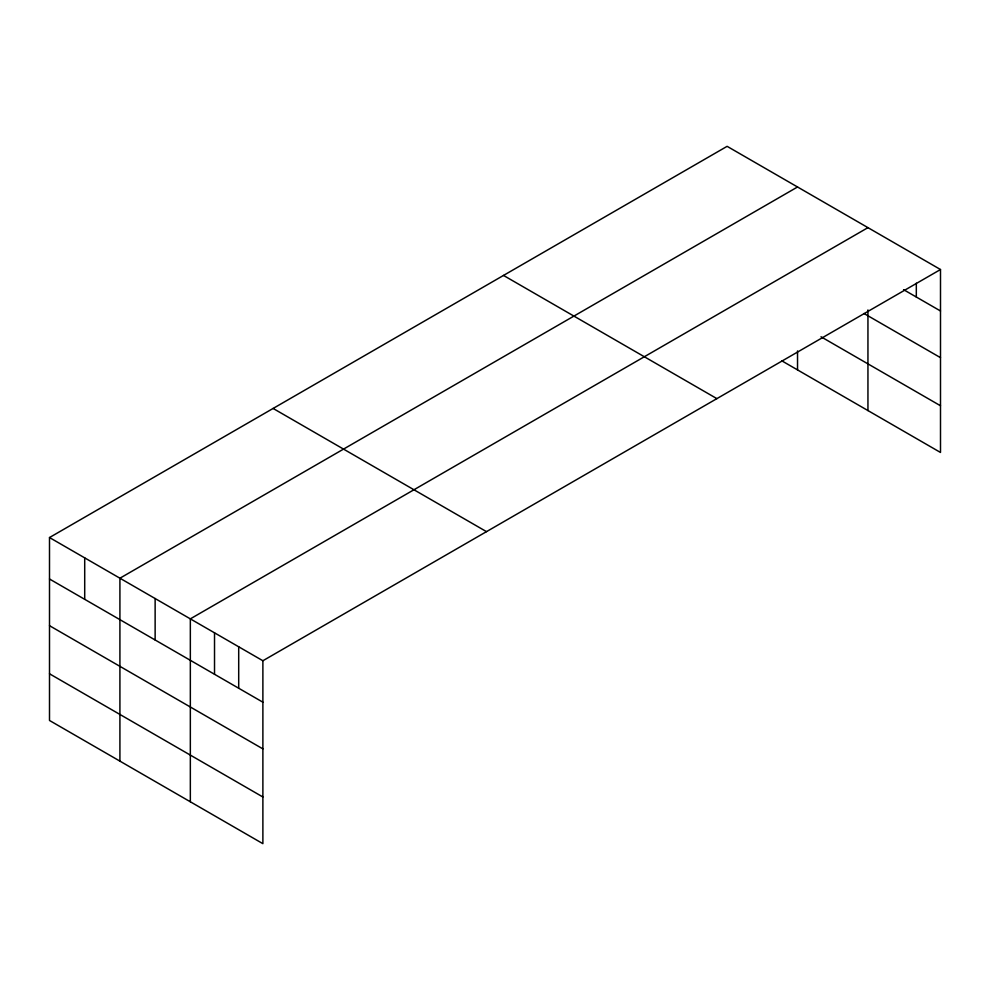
<?xml version="1.0" encoding="UTF-8"?>
<svg xmlns="http://www.w3.org/2000/svg" width="990" height="990" viewBox="0 0 990 990"><rect width="100%" height="100%" fill="white"/><g stroke="black" fill="none" stroke-linecap="round" stroke-linejoin="round"><path stroke-width="1.49" d="M940.5 269.528L262.882 660.751L262.882 843.666L49.5 720.473L49.5 537.545L727.118 146.334L940.5 269.528L940.5 452.455L781.877 360.867M797.532 186.986L119.914 578.21L119.914 761.124M867.945 227.651L190.34 618.861L190.34 801.776M903.585 289.674L940.5 310.984M864.035 313.521L940.5 357.662M821.007 336.773L940.5 405.764M503.502 275.43L716.884 398.636M273.116 408.449L486.498 531.642M49.5 537.545L262.882 660.751M49.5 579.001L262.882 702.195M49.5 625.68L262.882 748.885M49.5 673.782L262.882 796.987M916.319 283.202L916.319 297.025M867.945 309.944L867.945 410.565M797.532 350.943L797.532 369.901M238.701 646.792L238.701 688.236M214.521 632.82L214.521 674.277M155.133 598.529L155.133 639.986M84.707 557.877L84.707 599.334"/></g></svg>
